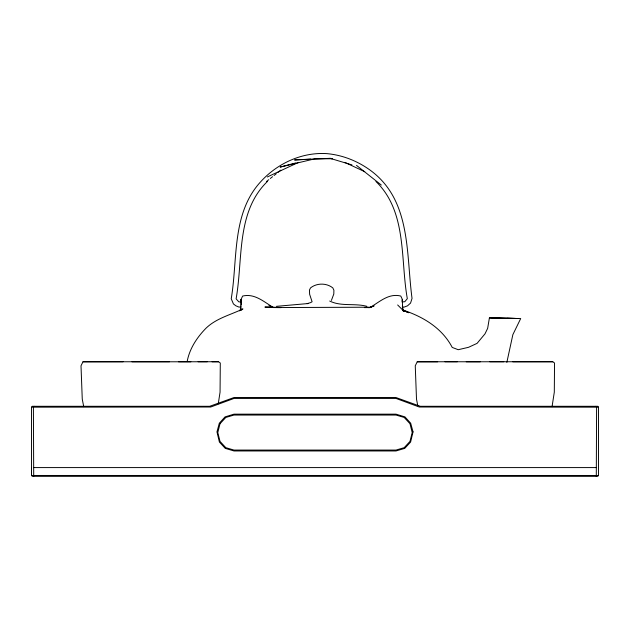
<?xml version="1.0" encoding="UTF-8"?>
<svg xmlns="http://www.w3.org/2000/svg" width="630" height="630" viewBox="0 0 630 630"><rect width="100%" height="100%" fill="white"/><g stroke="black" fill="none" stroke-linecap="round" stroke-linejoin="round"><path stroke-width="0.94" d="M31.5 407.169L31.5 475.461L32.248 476.335L597.752 476.343L598.5 475.469L598.5 407.169L597.831 406.295L420.297 406.295L396.002 397.538L233.998 397.538L209.703 406.295L32.169 406.295L31.5 407.169L210.735 407.012L233.998 398.436L315 398.412L396.002 398.436L419.265 407.012L598.5 407.169M596.295 476.343L596.602 407.169L595.933 406.295M240.755 309.936L240.865 306.125M240.967 302.305L241.054 299.439L242.621 296.053C254.433 293.233 263.608 301.534 272.916 307.251L264.907 307.07L286.39 307.511L371.353 307.212M240.392 309.976L241.235 301.557M218.264 403.767L220.059 392.159L220.295 363.006L218.531 361.746L212.082 361.785M552.053 406.673L554.305 392.159L554.542 363.006L552.778 361.746L512.773 361.785M506.843 362.392L512.867 334.64L520.703 318.544L489.392 317.945L487.644 328.387L484.982 333.868L477.067 343.374L468.499 347.319L458.215 349.705L452.238 347.437C441.984 327.868 422.935 316.614 402.601 309.936L402.349 299.439L400.782 296.053C388.781 292.989 379.819 301.778 370.432 307.251M187.149 361.62C189.496 348.697 197.056 337.247 206.191 328.033C216.484 318.213 230.454 314.945 242.936 308.897L240.959 310.409M331.404 300.4L333.805 294.045L333.9 290.209L332.821 287.902C326.592 282.862 316.748 282.87 310.527 287.902L309.448 290.06L309.629 294.281L312.094 301.77L310.535 302.644L307.204 303.605L307.952 303.558L276.452 306.33M169.572 361.746L82.979 361.785L81.01 365.802L82.254 399.081L83.719 406.641M457.333 361.746L417.225 361.785L415.257 365.802L416.493 399.081L417.777 405.696M239.518 310.858L241.117 308.692M34.067 406.295L33.398 407.169L33.705 476.335M267.404 181.479C235.982 211.924 243.148 259.505 236.108 298.825L238.825 301.849L241.597 302.046M266.545 181.464L268.797 179.676M270.301 178.479L272.562 176.691M274.066 175.502L276.318 173.715M277.822 172.518L280.83 170.131M267.301 176.959L298.549 162.375M295.746 162.942L280.137 167.084L314.606 158.878L332.388 158.736L330.057 158.327L294.564 159.957L310.795 159.083M401.995 301.927L404.775 301.731L407.319 298.667C400.239 259.402 407.311 211.885 375.945 181.487M218.531 361.746L198.111 361.746M552.778 361.746L489.793 361.746M368.416 307.598L370.062 307.566L374.102 305.849L369.534 307.598L364.337 307.613M82.979 361.785L123.094 361.746M417.225 361.785L437.669 361.785M402.255 307.093L404.176 307.086L407.492 305.849L410.563 303.077L412.036 298.384C406.074 254.016 411.374 201.254 371.33 171.037C358.486 161.39 343.263 155.208 327.253 153.657C301.825 151.869 276.798 163.595 260.048 182.456C231.572 214.161 237.817 259.804 231.234 298.738L233.423 303.936L235.864 305.802L238.864 307.046L240.707 307.062M132.001 361.785L190.874 361.785M178.526 361.785L207.262 361.746M466.247 361.785L503.811 361.746M33.398 467.586L596.602 467.586M598.5 475.469L31.5 475.461L31.5 467.586M281.09 307.645L273.278 307.566L271.546 306.731M445.001 361.746L480.28 361.785M507 318.3L515.183 318.433M489.392 317.945L518.238 318.512L492.18 317.985L495.857 318.095M366.896 306.33C354.808 303.014 341.058 306.747 329.71 301.03M330.057 158.327L351.942 164.895M406.374 311.945L408.862 312.732L402.956 310.047M268.947 305.479L273.814 307.598M344.799 162.375L364.762 171.691M356.493 165.367L381.315 185.039M402.601 309.936L404.2 311.535L397.656 304.967M402.601 306.227L403.05 310.905M241.211 303.006L241.054 299.439L241.219 304.873M402.349 299.439L402.263 301.219L402.349 299.439M413.036 431.881L410.595 442.071L404.736 448.379L396.002 450.962L233.998 450.962L225.264 448.371L219.405 442.071L216.964 431.881L219.319 423.21L225.036 416.895L233.998 414.162L396.002 414.162L404.964 416.895L410.681 423.21L413.036 431.881M220.012 423.73L217.799 432.558L220.012 441.394L225.823 447.678L233.998 450.072L396.002 450.072L404.176 447.678L409.988 441.394L412.201 432.566L409.988 423.73L404.176 417.446L396.002 415.052L233.998 415.052L225.823 417.446L220.012 423.73"/></g></svg>
